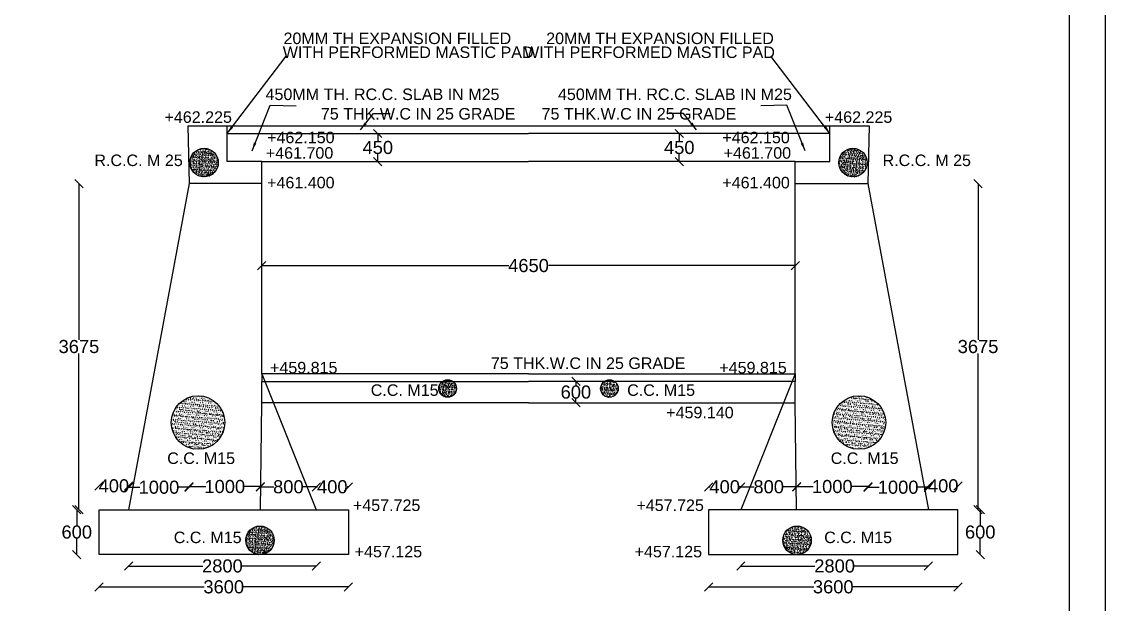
# Model space of a CAD drawing. Header units: millimetres. Extents: x 5124 to 6568637, y 2311 to 91879094.
# Drawn here: x 3612777 to 3625186, y 45940602 to 45947270 of the extents above; entities that cross this region are included whole.
import ezdxf

# ---------------------------------------------------------------- set-up
doc = ezdxf.new("R2010")
doc.units = ezdxf.units.MM
doc.header["$MEASUREMENT"] = 0
doc.layers.add('DRAWING', color=7, linetype='Continuous')
doc.layers.add('TEXT', color=7, linetype='Continuous')
doc.styles.get("Standard").update_dxf_attribs({"font": 'arial.ttf', "height": 150})
doc.dimstyles.get("Standard").update_dxf_attribs({"dimtxt": 200, "dimasz": 110, "dimexe": 0.18, "dimexo": 0.0625, "dimgap": 0.09, "dimtad": 0, "dimtih": 1, "dimtoh": 1, "dimdec": 0, "dimzin": 0, "dimdsep": 46, "dimtxsty": 'Standard', "dimblk": 'OBLIQUE', "dimcen": 0.09, "dimse1": 1, "dimse2": 1, "dimadec": 0, "dimazin": 0, "dimtfac": 1, "dimtdec": 0, "dimtofl": 0, "dimtmove": 0, "dimatfit": 3, "dimfxl": 1, "dimtolj": 1, "dimtzin": 0, "dimarcsym": 0})

# ---------------------------------------------------------------- blocks, each defined once
blk = doc.blocks.new('_Oblique')
at = {"color": 0, "linetype": 'ByBlock', "lineweight": -2}
blk.add_line((-0.5, -0.5), (0.5, 0.5), dxfattribs=at)
blk = doc.blocks.new('*D132')
at = {"layer": 'Defpoints', "color": 0, "transparency": 16777216}
for p in [(3616855, 45945990), (3616855, 45945668), (3616855, 45945668)]:
    blk.add_point(p, dxfattribs=at)
at = {"layer": 'TEXT', "color": 0, "lineweight": -2, "transparency": 16777216}
for p, q in [((3616855, 45945990), (3616855, 45945906)), ((3616855, 45945668), (3616855, 45945752))]:
    blk.add_line(p, q, dxfattribs=at)
at = {"layer": 'TEXT', "color": 0, "lineweight": -2, "transparency": 16777216, "xscale": 95, "yscale": 95, "zscale": 95}
for p, rotation in [((3616855, 45945990), 90), ((3616855, 45945668), 270)]:
    blk.add_blockref('_Oblique', p, dxfattribs=dict(at, rotation=rotation))
at = {"layer": 'TEXT', "color": 0, "transparency": 16777216, "insert": (3616855, 45945829), "char_height": 150, "attachment_point": 5}
blk.add_mtext('\\A1;450', dxfattribs=at)
blk = doc.blocks.new('*D133')
at = {"layer": 'Defpoints', "color": 0, "transparency": 16777216}
for p in [(3614695, 45945417), (3613433, 45941685), (3614695, 45941685)]:
    blk.add_point(p, dxfattribs=at)
at = {"layer": 'TEXT', "color": 0, "lineweight": -2, "transparency": 16777216}
for p, q in [((3613433, 45945417), (3613433, 45943628)), ((3613433, 45941685), (3613433, 45943474))]:
    blk.add_line(p, q, dxfattribs=at)
at = {"layer": 'TEXT', "color": 0, "lineweight": -2, "transparency": 16777216, "xscale": 95, "yscale": 95, "zscale": 95}
for p, rotation in [((3613433, 45945417), 90), ((3613433, 45941685), 270)]:
    blk.add_blockref('_Oblique', p, dxfattribs=dict(at, rotation=rotation))
at = {"layer": 'TEXT', "color": 0, "transparency": 16777216, "insert": (3613433, 45943551), "char_height": 150, "attachment_point": 5}
blk.add_mtext('\\A1;3675', dxfattribs=at)
blk = doc.blocks.new('*D134')
at = {"layer": 'Defpoints', "color": 0, "transparency": 16777216}
for p in [(3613664, 45941957), (3613664, 45941685), (3614002, 45941685)]:
    blk.add_point(p, dxfattribs=at)
at = {"layer": 'TEXT', "color": 0, "lineweight": -2, "transparency": 16777216}
for p, q in [((3613664, 45941957), (3613665, 45941957)), ((3614002, 45941957), (3614002, 45941957))]:
    blk.add_line(p, q, dxfattribs=at)
at = {"layer": 'TEXT', "color": 0, "lineweight": -2, "transparency": 16777216, "xscale": 95, "yscale": 95, "zscale": 95, "rotation": 180}
blk.add_blockref('_Oblique', (3613664, 45941957), dxfattribs=at)
at = {"layer": 'TEXT', "color": 0, "lineweight": -2, "transparency": 16777216, "xscale": 95, "yscale": 95, "zscale": 95}
blk.add_blockref('_Oblique', (3614002, 45941957), dxfattribs=at)
at = {"layer": 'TEXT', "color": 0, "transparency": 16777216, "insert": (3613833, 45941957), "char_height": 150, "attachment_point": 5}
blk.add_mtext('\\A1;400', dxfattribs=at)
blk = doc.blocks.new('*D135')
at = {"layer": 'Defpoints', "color": 0, "transparency": 16777216}
for p in [(3614002, 45941941), (3614002, 45941685), (3614695, 45941685)]:
    blk.add_point(p, dxfattribs=at)
at = {"layer": 'TEXT', "color": 0, "lineweight": -2, "transparency": 16777216}
for p, q in [((3614002, 45941941), (3614132, 45941941)), ((3614695, 45941941), (3614565, 45941941))]:
    blk.add_line(p, q, dxfattribs=at)
at = {"layer": 'TEXT', "color": 0, "lineweight": -2, "transparency": 16777216, "xscale": 95, "yscale": 95, "zscale": 95, "rotation": 180}
blk.add_blockref('_Oblique', (3614002, 45941941), dxfattribs=at)
at = {"layer": 'TEXT', "color": 0, "lineweight": -2, "transparency": 16777216, "xscale": 95, "yscale": 95, "zscale": 95}
blk.add_blockref('_Oblique', (3614695, 45941941), dxfattribs=at)
at = {"layer": 'TEXT', "color": 0, "transparency": 16777216, "insert": (3614349, 45941941), "char_height": 150, "attachment_point": 5}
blk.add_mtext('\\A1;1000', dxfattribs=at)
blk = doc.blocks.new('*D136')
at = {"layer": 'Defpoints', "color": 0, "transparency": 16777216}
for p in [(3615511, 45941949), (3614695, 45941685), (3615511, 45941685)]:
    blk.add_point(p, dxfattribs=at)
at = {"layer": 'TEXT', "color": 0, "lineweight": -2, "transparency": 16777216}
for p, q in [((3614695, 45941949), (3614886, 45941949)), ((3615511, 45941949), (3615320, 45941949))]:
    blk.add_line(p, q, dxfattribs=at)
at = {"layer": 'TEXT', "color": 0, "lineweight": -2, "transparency": 16777216, "xscale": 95, "yscale": 95, "zscale": 95, "rotation": 180}
blk.add_blockref('_Oblique', (3614695, 45941949), dxfattribs=at)
at = {"layer": 'TEXT', "color": 0, "lineweight": -2, "transparency": 16777216, "xscale": 95, "yscale": 95, "zscale": 95}
blk.add_blockref('_Oblique', (3615511, 45941949), dxfattribs=at)
at = {"layer": 'TEXT', "color": 0, "transparency": 16777216, "insert": (3615103, 45941949), "char_height": 150, "attachment_point": 5}
blk.add_mtext('\\A1;1000', dxfattribs=at)
blk = doc.blocks.new('*D137')
at = {"layer": 'Defpoints', "color": 0, "transparency": 16777216}
for p in [(3616150, 45941946), (3615511, 45941685), (3616150, 45941685)]:
    blk.add_point(p, dxfattribs=at)
at = {"layer": 'TEXT', "color": 0, "lineweight": -2, "transparency": 16777216}
for p, q in [((3615511, 45941946), (3615665, 45941946)), ((3616150, 45941946), (3615996, 45941946))]:
    blk.add_line(p, q, dxfattribs=at)
at = {"layer": 'TEXT', "color": 0, "lineweight": -2, "transparency": 16777216, "xscale": 95, "yscale": 95, "zscale": 95, "rotation": 180}
blk.add_blockref('_Oblique', (3615511, 45941946), dxfattribs=at)
at = {"layer": 'TEXT', "color": 0, "lineweight": -2, "transparency": 16777216, "xscale": 95, "yscale": 95, "zscale": 95}
blk.add_blockref('_Oblique', (3616150, 45941946), dxfattribs=at)
at = {"layer": 'TEXT', "color": 0, "transparency": 16777216, "insert": (3615831, 45941946), "char_height": 150, "attachment_point": 5}
blk.add_mtext('\\A1;800', dxfattribs=at)
blk = doc.blocks.new('*D138')
at = {"layer": 'Defpoints', "color": 0, "transparency": 16777216}
for p in [(3616519, 45941946), (3616150, 45941685), (3616519, 45941685)]:
    blk.add_point(p, dxfattribs=at)
at = {"layer": 'TEXT', "color": 0, "lineweight": -2, "transparency": 16777216}
for p, q in [((3616150, 45941946), (3616166, 45941946)), ((3616519, 45941946), (3616503, 45941946))]:
    blk.add_line(p, q, dxfattribs=at)
at = {"layer": 'TEXT', "color": 0, "lineweight": -2, "transparency": 16777216, "xscale": 95, "yscale": 95, "zscale": 95, "rotation": 180}
blk.add_blockref('_Oblique', (3616150, 45941946), dxfattribs=at)
at = {"layer": 'TEXT', "color": 0, "lineweight": -2, "transparency": 16777216, "xscale": 95, "yscale": 95, "zscale": 95}
blk.add_blockref('_Oblique', (3616519, 45941946), dxfattribs=at)
at = {"layer": 'TEXT', "color": 0, "transparency": 16777216, "insert": (3616334, 45941946), "char_height": 150, "attachment_point": 5}
blk.add_mtext('\\A1;400', dxfattribs=at)
blk = doc.blocks.new('*D139')
at = {"layer": 'Defpoints', "color": 0, "transparency": 16777216}
for p in [(3614002, 45941685), (3616150, 45941685), (3616150, 45941040)]:
    blk.add_point(p, dxfattribs=at)
at = {"layer": 'TEXT', "color": 0, "lineweight": -2, "transparency": 16777216}
for p, q in [((3614002, 45941040), (3614851, 45941040)), ((3616150, 45941040), (3615301, 45941040))]:
    blk.add_line(p, q, dxfattribs=at)
at = {"layer": 'TEXT', "color": 0, "lineweight": -2, "transparency": 16777216, "xscale": 95, "yscale": 95, "zscale": 95, "rotation": 180}
blk.add_blockref('_Oblique', (3614002, 45941040), dxfattribs=at)
at = {"layer": 'TEXT', "color": 0, "lineweight": -2, "transparency": 16777216, "xscale": 95, "yscale": 95, "zscale": 95}
blk.add_blockref('_Oblique', (3616150, 45941040), dxfattribs=at)
at = {"layer": 'TEXT', "color": 0, "transparency": 16777216, "insert": (3615076, 45941040), "char_height": 150, "attachment_point": 5}
blk.add_mtext('\\A1;2800', dxfattribs=at)
blk = doc.blocks.new('*D140')
at = {"layer": 'Defpoints', "color": 0, "transparency": 16777216}
for p in [(3613664, 45941171), (3616519, 45941171), (3616519, 45940801)]:
    blk.add_point(p, dxfattribs=at)
at = {"layer": 'TEXT', "color": 0, "lineweight": -2, "transparency": 16777216}
for p, q in [((3613664, 45940801), (3614868, 45940801)), ((3616519, 45940801), (3615315, 45940801))]:
    blk.add_line(p, q, dxfattribs=at)
at = {"layer": 'TEXT', "color": 0, "lineweight": -2, "transparency": 16777216, "xscale": 95, "yscale": 95, "zscale": 95, "rotation": 180}
blk.add_blockref('_Oblique', (3613664, 45940801), dxfattribs=at)
at = {"layer": 'TEXT', "color": 0, "lineweight": -2, "transparency": 16777216, "xscale": 95, "yscale": 95, "zscale": 95}
blk.add_blockref('_Oblique', (3616519, 45940801), dxfattribs=at)
at = {"layer": 'TEXT', "color": 0, "transparency": 16777216, "insert": (3615091, 45940801), "char_height": 150, "attachment_point": 5}
blk.add_mtext('\\A1;3600', dxfattribs=at)
blk = doc.blocks.new('*D141')
at = {"layer": 'Defpoints', "color": 0, "transparency": 16777216}
for p in [(3613664, 45941685), (3613408, 45941171), (3613664, 45941171)]:
    blk.add_point(p, dxfattribs=at)
at = {"layer": 'TEXT', "color": 0, "lineweight": -2, "transparency": 16777216}
for p, q in [((3613408, 45941685), (3613408, 45941505)), ((3613408, 45941171), (3613408, 45941351))]:
    blk.add_line(p, q, dxfattribs=at)
at = {"layer": 'TEXT', "color": 0, "lineweight": -2, "transparency": 16777216, "xscale": 95, "yscale": 95, "zscale": 95}
for p, rotation in [((3613408, 45941685), 90), ((3613408, 45941171), 270)]:
    blk.add_blockref('_Oblique', p, dxfattribs=dict(at, rotation=rotation))
at = {"layer": 'TEXT', "color": 0, "transparency": 16777216, "insert": (3613408, 45941428), "char_height": 150, "attachment_point": 5}
blk.add_mtext('\\A1;600', dxfattribs=at)
blk = doc.blocks.new('*D145')
at = {"layer": 'Defpoints', "color": 0, "transparency": 16777216}
for p in [(3620307, 45945990), (3620307, 45945668), (3620307, 45945668)]:
    blk.add_point(p, dxfattribs=at)
at = {"layer": 'TEXT', "color": 0, "lineweight": -2, "transparency": 16777216}
for p, q in [((3620307, 45945990), (3620307, 45945906)), ((3620307, 45945668), (3620307, 45945752))]:
    blk.add_line(p, q, dxfattribs=at)
at = {"layer": 'TEXT', "color": 0, "lineweight": -2, "transparency": 16777216, "xscale": 95, "yscale": 95, "zscale": 95}
for p, rotation in [((3620307, 45945990), 90), ((3620307, 45945668), 270)]:
    blk.add_blockref('_Oblique', p, dxfattribs=dict(at, rotation=rotation))
at = {"layer": 'TEXT', "color": 0, "transparency": 16777216, "insert": (3620307, 45945829), "char_height": 150, "attachment_point": 5}
blk.add_mtext('\\A1;450', dxfattribs=at)
blk = doc.blocks.new('*D146')
at = {"layer": 'Defpoints', "color": 0, "transparency": 16777216}
for p in [(3622467, 45945417), (3622467, 45941685), (3623728, 45941685)]:
    blk.add_point(p, dxfattribs=at)
at = {"layer": 'TEXT', "color": 0, "lineweight": -2, "transparency": 16777216}
for p, q in [((3623728, 45945417), (3623728, 45943628)), ((3623728, 45941685), (3623728, 45943474))]:
    blk.add_line(p, q, dxfattribs=at)
at = {"layer": 'TEXT', "color": 0, "lineweight": -2, "transparency": 16777216, "xscale": 95, "yscale": 95, "zscale": 95}
for p, rotation in [((3623728, 45945417), 90), ((3623728, 45941685), 270)]:
    blk.add_blockref('_Oblique', p, dxfattribs=dict(at, rotation=rotation))
at = {"layer": 'TEXT', "color": 0, "transparency": 16777216, "insert": (3623728, 45943551), "char_height": 150, "attachment_point": 5}
blk.add_mtext('\\A1;3675', dxfattribs=at)
blk = doc.blocks.new('*D147')
at = {"layer": 'Defpoints', "color": 0, "transparency": 16777216}
for p in [(3623498, 45941957), (3623160, 45941685), (3623498, 45941685)]:
    blk.add_point(p, dxfattribs=at)
at = {"layer": 'TEXT', "color": 0, "lineweight": -2, "transparency": 16777216}
for p, q in [((3623160, 45941957), (3623160, 45941957)), ((3623498, 45941957), (3623497, 45941957))]:
    blk.add_line(p, q, dxfattribs=at)
at = {"layer": 'TEXT', "color": 0, "lineweight": -2, "transparency": 16777216, "xscale": 95, "yscale": 95, "zscale": 95, "rotation": 180}
blk.add_blockref('_Oblique', (3623160, 45941957), dxfattribs=at)
at = {"layer": 'TEXT', "color": 0, "lineweight": -2, "transparency": 16777216, "xscale": 95, "yscale": 95, "zscale": 95}
blk.add_blockref('_Oblique', (3623498, 45941957), dxfattribs=at)
at = {"layer": 'TEXT', "color": 0, "transparency": 16777216, "insert": (3623329, 45941957), "char_height": 150, "attachment_point": 5}
blk.add_mtext('\\A1;400', dxfattribs=at)
blk = doc.blocks.new('*D142')
at = {"layer": 'Defpoints', "color": 0, "transparency": 16777216}
for p in [(3623160, 45941941), (3622467, 45941685), (3623160, 45941685)]:
    blk.add_point(p, dxfattribs=at)
at = {"layer": 'TEXT', "color": 0, "lineweight": -2, "transparency": 16777216}
for p, q in [((3622467, 45941941), (3622596, 45941941)), ((3623160, 45941941), (3623030, 45941941))]:
    blk.add_line(p, q, dxfattribs=at)
at = {"layer": 'TEXT', "color": 0, "lineweight": -2, "transparency": 16777216, "xscale": 95, "yscale": 95, "zscale": 95, "rotation": 180}
blk.add_blockref('_Oblique', (3622467, 45941941), dxfattribs=at)
at = {"layer": 'TEXT', "color": 0, "lineweight": -2, "transparency": 16777216, "xscale": 95, "yscale": 95, "zscale": 95}
blk.add_blockref('_Oblique', (3623160, 45941941), dxfattribs=at)
at = {"layer": 'TEXT', "color": 0, "transparency": 16777216, "insert": (3622813, 45941941), "char_height": 150, "attachment_point": 5}
blk.add_mtext('\\A1;1000', dxfattribs=at)
blk = doc.blocks.new('*D148')
at = {"layer": 'Defpoints', "color": 0, "transparency": 16777216}
for p in [(3621651, 45941949), (3621651, 45941685), (3622467, 45941685)]:
    blk.add_point(p, dxfattribs=at)
at = {"layer": 'TEXT', "color": 0, "lineweight": -2, "transparency": 16777216}
for p, q in [((3621651, 45941949), (3621842, 45941949)), ((3622467, 45941949), (3622275, 45941949))]:
    blk.add_line(p, q, dxfattribs=at)
at = {"layer": 'TEXT', "color": 0, "lineweight": -2, "transparency": 16777216, "xscale": 95, "yscale": 95, "zscale": 95, "rotation": 180}
blk.add_blockref('_Oblique', (3621651, 45941949), dxfattribs=at)
at = {"layer": 'TEXT', "color": 0, "lineweight": -2, "transparency": 16777216, "xscale": 95, "yscale": 95, "zscale": 95}
blk.add_blockref('_Oblique', (3622467, 45941949), dxfattribs=at)
at = {"layer": 'TEXT', "color": 0, "transparency": 16777216, "insert": (3622059, 45941949), "char_height": 150, "attachment_point": 5}
blk.add_mtext('\\A1;1000', dxfattribs=at)
blk = doc.blocks.new('*D149')
at = {"layer": 'Defpoints', "color": 0, "transparency": 16777216}
for p in [(3621012, 45941946), (3621012, 45941685), (3621651, 45941685)]:
    blk.add_point(p, dxfattribs=at)
at = {"layer": 'TEXT', "color": 0, "lineweight": -2, "transparency": 16777216}
for p, q in [((3621012, 45941946), (3621165, 45941946)), ((3621651, 45941946), (3621497, 45941946))]:
    blk.add_line(p, q, dxfattribs=at)
at = {"layer": 'TEXT', "color": 0, "lineweight": -2, "transparency": 16777216, "xscale": 95, "yscale": 95, "zscale": 95, "rotation": 180}
blk.add_blockref('_Oblique', (3621012, 45941946), dxfattribs=at)
at = {"layer": 'TEXT', "color": 0, "lineweight": -2, "transparency": 16777216, "xscale": 95, "yscale": 95, "zscale": 95}
blk.add_blockref('_Oblique', (3621651, 45941946), dxfattribs=at)
at = {"layer": 'TEXT', "color": 0, "transparency": 16777216, "insert": (3621331, 45941946), "char_height": 150, "attachment_point": 5}
blk.add_mtext('\\A1;800', dxfattribs=at)
blk = doc.blocks.new('*D150')
at = {"layer": 'Defpoints', "color": 0, "transparency": 16777216}
for p in [(3620643, 45941946), (3620643, 45941685), (3621012, 45941685)]:
    blk.add_point(p, dxfattribs=at)
at = {"layer": 'TEXT', "color": 0, "lineweight": -2, "transparency": 16777216}
for p, q in [((3620643, 45941946), (3620659, 45941946)), ((3621012, 45941946), (3620996, 45941946))]:
    blk.add_line(p, q, dxfattribs=at)
at = {"layer": 'TEXT', "color": 0, "lineweight": -2, "transparency": 16777216, "xscale": 95, "yscale": 95, "zscale": 95, "rotation": 180}
blk.add_blockref('_Oblique', (3620643, 45941946), dxfattribs=at)
at = {"layer": 'TEXT', "color": 0, "lineweight": -2, "transparency": 16777216, "xscale": 95, "yscale": 95, "zscale": 95}
blk.add_blockref('_Oblique', (3621012, 45941946), dxfattribs=at)
at = {"layer": 'TEXT', "color": 0, "transparency": 16777216, "insert": (3620827, 45941946), "char_height": 150, "attachment_point": 5}
blk.add_mtext('\\A1;400', dxfattribs=at)
blk = doc.blocks.new('*D143')
at = {"layer": 'Defpoints', "color": 0, "transparency": 16777216}
for p in [(3621012, 45941685), (3623160, 45941685), (3621012, 45941040)]:
    blk.add_point(p, dxfattribs=at)
at = {"layer": 'TEXT', "color": 0, "lineweight": -2, "transparency": 16777216}
for p, q in [((3621012, 45941040), (3621861, 45941040)), ((3623160, 45941040), (3622311, 45941040))]:
    blk.add_line(p, q, dxfattribs=at)
at = {"layer": 'TEXT', "color": 0, "lineweight": -2, "transparency": 16777216, "xscale": 95, "yscale": 95, "zscale": 95, "rotation": 180}
blk.add_blockref('_Oblique', (3621012, 45941040), dxfattribs=at)
at = {"layer": 'TEXT', "color": 0, "lineweight": -2, "transparency": 16777216, "xscale": 95, "yscale": 95, "zscale": 95}
blk.add_blockref('_Oblique', (3623160, 45941040), dxfattribs=at)
at = {"layer": 'TEXT', "color": 0, "transparency": 16777216, "insert": (3622086, 45941040), "char_height": 150, "attachment_point": 5}
blk.add_mtext('\\A1;2800', dxfattribs=at)
blk = doc.blocks.new('*D151')
at = {"layer": 'Defpoints', "color": 0, "transparency": 16777216}
for p in [(3620643, 45941171), (3623498, 45941171), (3620643, 45940801)]:
    blk.add_point(p, dxfattribs=at)
at = {"layer": 'TEXT', "color": 0, "lineweight": -2, "transparency": 16777216}
for p, q in [((3620643, 45940801), (3621847, 45940801)), ((3623498, 45940801), (3622294, 45940801))]:
    blk.add_line(p, q, dxfattribs=at)
at = {"layer": 'TEXT', "color": 0, "lineweight": -2, "transparency": 16777216, "xscale": 95, "yscale": 95, "zscale": 95, "rotation": 180}
blk.add_blockref('_Oblique', (3620643, 45940801), dxfattribs=at)
at = {"layer": 'TEXT', "color": 0, "lineweight": -2, "transparency": 16777216, "xscale": 95, "yscale": 95, "zscale": 95}
blk.add_blockref('_Oblique', (3623498, 45940801), dxfattribs=at)
at = {"layer": 'TEXT', "color": 0, "transparency": 16777216, "insert": (3622070, 45940801), "char_height": 150, "attachment_point": 5}
blk.add_mtext('\\A1;3600', dxfattribs=at)
blk = doc.blocks.new('*D144')
at = {"layer": 'Defpoints', "color": 0, "transparency": 16777216}
for p in [(3623498, 45941685), (3623498, 45941171), (3623753, 45941171)]:
    blk.add_point(p, dxfattribs=at)
at = {"layer": 'TEXT', "color": 0, "lineweight": -2, "transparency": 16777216}
for p, q in [((3623753, 45941685), (3623753, 45941505)), ((3623753, 45941171), (3623753, 45941351))]:
    blk.add_line(p, q, dxfattribs=at)
at = {"layer": 'TEXT', "color": 0, "lineweight": -2, "transparency": 16777216, "xscale": 95, "yscale": 95, "zscale": 95}
for p, rotation in [((3623753, 45941685), 90), ((3623753, 45941171), 270)]:
    blk.add_blockref('_Oblique', p, dxfattribs=dict(at, rotation=rotation))
at = {"layer": 'TEXT', "color": 0, "transparency": 16777216, "insert": (3623753, 45941428), "char_height": 150, "attachment_point": 5}
blk.add_mtext('\\A1;600', dxfattribs=at)
blk = doc.blocks.new('*D152')
at = {"layer": 'Defpoints', "color": 0, "transparency": 16777216}
for p in [(3619123, 45943153), (3619123, 45943153), (3619123, 45942908)]:
    blk.add_point(p, dxfattribs=at)
at = {"layer": 'TEXT', "color": 0, "lineweight": -2, "transparency": 16777216}
for p, q in [((3619123, 45943153), (3619123, 45943107)), ((3619123, 45942908), (3619123, 45942954))]:
    blk.add_line(p, q, dxfattribs=at)
at = {"layer": 'TEXT', "color": 0, "lineweight": -2, "transparency": 16777216, "xscale": 95, "yscale": 95, "zscale": 95}
for p, rotation in [((3619123, 45943153), 90), ((3619123, 45942908), 270)]:
    blk.add_blockref('_Oblique', p, dxfattribs=dict(at, rotation=rotation))
at = {"layer": 'TEXT', "color": 0, "transparency": 16777216, "insert": (3619123, 45943030), "char_height": 150, "attachment_point": 5}
blk.add_mtext('\\A1;600', dxfattribs=at)
blk = doc.blocks.new('*D153')
at = {"layer": 'Defpoints', "color": 0, "transparency": 16777216}
for p in [(3621635, 45944478), (3615527, 45944327), (3621635, 45944327)]:
    blk.add_point(p, dxfattribs=at)
at = {"layer": 'TEXT', "color": 0, "lineweight": -2, "transparency": 16777216}
for p, q in [((3615527, 45944478), (3618354, 45944478)), ((3621635, 45944478), (3618808, 45944478))]:
    blk.add_line(p, q, dxfattribs=at)
at = {"layer": 'TEXT', "color": 0, "lineweight": -2, "transparency": 16777216, "xscale": 95, "yscale": 95, "zscale": 95, "rotation": 180}
blk.add_blockref('_Oblique', (3615527, 45944478), dxfattribs=at)
at = {"layer": 'TEXT', "color": 0, "lineweight": -2, "transparency": 16777216, "xscale": 95, "yscale": 95, "zscale": 95}
blk.add_blockref('_Oblique', (3621635, 45944478), dxfattribs=at)
at = {"layer": 'TEXT', "color": 0, "transparency": 16777216, "insert": (3618581, 45944478), "char_height": 150, "attachment_point": 5}
blk.add_mtext('\\A1;4650', dxfattribs=at)

msp = doc.modelspace()

# ---------------------------------------------------------------- hatches: boundary and pattern name
at = {"layer": 'DRAWING'}
h = msp.add_hatch(dxfattribs=at)
h.set_pattern_fill('AR-CONC,_O', color=256, scale=6.585767)
h.set_pattern_definition([(50, (1352809.684, 15677003.455), (47.23708328, -4.1327093), [4.93932513, -54.33257645]), (355, (1352809.684, 15677003.455), (-9.13783932, 49.53762013), [3.951460105, -43.46606116]), (100.4514, (1352813.62, 15677003.11), (38.09927904, 45.40488076), [4.1977803, -46.17558473]), (46.1842, (1352809.684, 15677016.627), (70.28600711, -10.90069636), [7.4089877, -81.49886467]), (96.6356, (1352815.54, 15677015.72), (61.55470655, 64.15313175), [6.29667064, -69.26336603]), (351.1842, (1352809.684, 15677016.63), (61.55465647, 64.15317982), [5.92719016, -65.19909174]), (21, (1352816.27, 15677013.334), (39.310906717, -26.5155414), [4.93932513, -54.33257645]), (326, (1352816.27, 15677013.334), (16.02418045, 47.75669122), [3.951460105, -43.46606116]), (71.4514, (1352819.546, 15677011.124), (55.335103274, 21.24110651), [4.1977803, -46.17558473]), (37.5, (1352809.684, 15677003.455), (0.80081972, 21.9236130455), [0, -42.939199811, 0, -44.124637843, 0, -43.63070533]), (7.5, (1352809.684, 15677003.455), (17.325146369, 25.975035743), [0, -25.157629337, 0, -41.951334785, 0, -16.629061277]), (327.5, (1352794.998, 15677003.455), (35.156300998, -1.485411264), [0, -16.464417106, 0, -51.36898137, 0, -68.162686817]), (317.5, (1352788.412, 15677003.455), (38.40728137, 6.592680734), [0, -21.403742237, 0, -34.114272243, 0, -48.40538629])])
h.paths.add_polyline_path([(3614702.2, 45945657.2, 1), (3615028.9, 45945657.2, 1)])
h = msp.add_hatch(dxfattribs=at)
h.set_pattern_fill('AR-CONC,_O', color=256, scale=6.585767)
h.set_pattern_definition([(50, (1352809.684, 15677003.455), (47.23708328, -4.1327093), [4.93932513, -54.33257645]), (355, (1352809.684, 15677003.455), (-9.13783932, 49.53762013), [3.951460105, -43.46606116]), (100.4514, (1352813.62, 15677003.11), (38.09927904, 45.40488076), [4.1977803, -46.17558473]), (46.1842, (1352809.684, 15677016.627), (70.28600711, -10.90069636), [7.4089877, -81.49886467]), (96.6356, (1352815.54, 15677015.72), (61.55470655, 64.15313175), [6.29667064, -69.26336603]), (351.1842, (1352809.684, 15677016.63), (61.55465647, 64.15317982), [5.92719016, -65.19909174]), (21, (1352816.27, 15677013.334), (39.310906717, -26.5155414), [4.93932513, -54.33257645]), (326, (1352816.27, 15677013.334), (16.02418045, 47.75669122), [3.951460105, -43.46606116]), (71.4514, (1352819.546, 15677011.124), (55.335103274, 21.24110651), [4.1977803, -46.17558473]), (37.5, (1352809.684, 15677003.455), (0.80081972, 21.9236130455), [0, -42.939199811, 0, -44.124637843, 0, -43.63070533]), (7.5, (1352809.684, 15677003.455), (17.325146369, 25.975035743), [0, -25.157629337, 0, -41.951334785, 0, -16.629061277]), (327.5, (1352794.998, 15677003.455), (35.156300998, -1.485411264), [0, -16.464417106, 0, -51.36898137, 0, -68.162686817]), (317.5, (1352788.412, 15677003.455), (38.40728137, 6.592680734), [0, -21.403742237, 0, -34.114272243, 0, -48.40538629])])
h.paths.add_polyline_path([(3622132.9, 45945657.2, 1), (3622459.6, 45945657.2, 1)])
h = msp.add_hatch(dxfattribs=at)
h.set_pattern_fill('AR-CONC,_O', color=256, scale=6.585767)
h.set_pattern_definition([(50, (1355598.462, 15674417.64), (47.23708328, -4.1327093), [4.93932513, -54.33257645]), (355, (1355598.46, 15674417.64), (-9.13783932, 49.53762013), [3.951460105, -43.46606116]), (100.4514, (1355602.4, 15674417.294), (38.09927904, 45.40488076), [4.1977803, -46.17558473]), (46.1842, (1355598.46, 15674430.81), (70.28600711, -10.90069636), [7.4089877, -81.49886467]), (96.6356, (1355604.32, 15674429.9), (61.55470655, 64.15313175), [6.29667064, -69.26336603]), (351.1842, (1355598.46, 15674430.81), (61.55465647, 64.15317982), [5.92719016, -65.19909174]), (21, (1355605.048, 15674427.517), (39.310906717, -26.5155414), [4.93932513, -54.33257645]), (326, (1355605.05, 15674427.517), (16.02418045, 47.75669122), [3.951460105, -43.46606116]), (71.4514, (1355608.324, 15674425.31), (55.335103274, 21.24110651), [4.1977803, -46.17558473]), (37.5, (1355598.462, 15674417.639), (0.80081972, 21.9236130455), [0, -42.939199811, 0, -44.124637843, 0, -43.63070533]), (7.5, (1355598.462, 15674417.639), (17.325146369, 25.975035743), [0, -25.157629337, 0, -41.951334785, 0, -16.629061277]), (327.5, (1355583.776, 15674417.639), (35.156300998, -1.485411264), [0, -16.464417106, 0, -51.36898137, 0, -68.162686817]), (317.5, (1355577.19, 15674417.64), (38.40728137, 6.592680734), [0, -21.403742237, 0, -34.114272243, 0, -48.40538629])])
h.paths.add_polyline_path([(3617553.9, 45943071.4, 1), (3617754.8, 45943071.4, 1)])
h = msp.add_hatch(dxfattribs=at)
h.set_pattern_fill('AR-CONC,_O', color=256, scale=6.585767)
h.set_pattern_definition([(50, (1355598.462, 15674417.64), (47.23708328, -4.1327093), [4.93932513, -54.33257645]), (355, (1355598.46, 15674417.64), (-9.13783932, 49.53762013), [3.951460105, -43.46606116]), (100.4514, (1355602.4, 15674417.294), (38.09927904, 45.40488076), [4.1977803, -46.17558473]), (46.1842, (1355598.46, 15674430.81), (70.28600711, -10.90069636), [7.4089877, -81.49886467]), (96.6356, (1355604.32, 15674429.9), (61.55470655, 64.15313175), [6.29667064, -69.26336603]), (351.1842, (1355598.46, 15674430.81), (61.55465647, 64.15317982), [5.92719016, -65.19909174]), (21, (1355605.048, 15674427.517), (39.310906717, -26.5155414), [4.93932513, -54.33257645]), (326, (1355605.05, 15674427.517), (16.02418045, 47.75669122), [3.951460105, -43.46606116]), (71.4514, (1355608.324, 15674425.31), (55.335103274, 21.24110651), [4.1977803, -46.17558473]), (37.5, (1355598.462, 15674417.639), (0.80081972, 21.9236130455), [0, -42.939199811, 0, -44.124637843, 0, -43.63070533]), (7.5, (1355598.462, 15674417.639), (17.325146369, 25.975035743), [0, -25.157629337, 0, -41.951334785, 0, -16.629061277]), (327.5, (1355583.776, 15674417.639), (35.156300998, -1.485411264), [0, -16.464417106, 0, -51.36898137, 0, -68.162686817]), (317.5, (1355577.19, 15674417.64), (38.40728137, 6.592680734), [0, -21.403742237, 0, -34.114272243, 0, -48.40538629])])
h.paths.add_polyline_path([(3619407, 45943071.4, 1), (3619607.9, 45943071.4, 1)])
h = msp.add_hatch(dxfattribs=at)
h.set_pattern_fill('AR-CONC,_O', color=256, scale=6.585767)
h.set_pattern_definition([(50, (1352741.16, 15674028.242), (47.23708328, -4.1327093), [4.93932513, -54.33257645]), (355, (1352741.16, 15674028.242), (-9.13783932, 49.53762013), [3.951460105, -43.46606116]), (100.4514, (1352745.095, 15674027.9), (38.09927904, 45.40488076), [4.1977803, -46.17558473]), (46.1842, (1352741.16, 15674041.414), (70.28600711, -10.90069636), [7.4089877, -81.49886467]), (96.6356, (1352747.015, 15674040.506), (61.55470655, 64.15313175), [6.29667064, -69.26336603]), (351.1842, (1352741.16, 15674041.414), (61.55465647, 64.15317982), [5.92719016, -65.19909174]), (21, (1352747.744, 15674038.12), (39.310906717, -26.5155414), [4.93932513, -54.33257645]), (326, (1352747.744, 15674038.12), (16.02418045, 47.75669122), [3.951460105, -43.46606116]), (71.4514, (1352751.02, 15674035.91), (55.335103274, 21.24110651), [4.1977803, -46.17558473]), (37.5, (1352741.158, 15674028.242), (0.80081972, 21.9236130455), [0, -42.939199811, 0, -44.124637843, 0, -43.63070533]), (7.5, (1352741.158, 15674028.242), (17.325146369, 25.975035743), [0, -25.157629337, 0, -41.951334785, 0, -16.629061277]), (327.5, (1352726.472, 15674028.242), (35.156300998, -1.485411264), [0, -16.464417106, 0, -51.36898137, 0, -68.162686817]), (317.5, (1352719.886, 15674028.242), (38.40728137, 6.592680734), [0, -21.403742237, 0, -34.114272243, 0, -48.40538629])])
h.paths.add_polyline_path([(3614490.5, 45942682, 1), (3615103.5, 45942682, 1)])
h = msp.add_hatch(dxfattribs=at)
h.set_pattern_fill('AR-CONC,_O', color=256, scale=6.585767)
h.set_pattern_definition([(50, (1352741.16, 15674028.242), (47.23708328, -4.1327093), [4.93932513, -54.33257645]), (355, (1352741.16, 15674028.242), (-9.13783932, 49.53762013), [3.951460105, -43.46606116]), (100.4514, (1352745.095, 15674027.9), (38.09927904, 45.40488076), [4.1977803, -46.17558473]), (46.1842, (1352741.16, 15674041.414), (70.28600711, -10.90069636), [7.4089877, -81.49886467]), (96.6356, (1352747.015, 15674040.506), (61.55470655, 64.15313175), [6.29667064, -69.26336603]), (351.1842, (1352741.16, 15674041.414), (61.55465647, 64.15317982), [5.92719016, -65.19909174]), (21, (1352747.744, 15674038.12), (39.310906717, -26.5155414), [4.93932513, -54.33257645]), (326, (1352747.744, 15674038.12), (16.02418045, 47.75669122), [3.951460105, -43.46606116]), (71.4514, (1352751.02, 15674035.91), (55.335103274, 21.24110651), [4.1977803, -46.17558473]), (37.5, (1352741.158, 15674028.242), (0.80081972, 21.9236130455), [0, -42.939199811, 0, -44.124637843, 0, -43.63070533]), (7.5, (1352741.158, 15674028.242), (17.325146369, 25.975035743), [0, -25.157629337, 0, -41.951334785, 0, -16.629061277]), (327.5, (1352726.472, 15674028.242), (35.156300998, -1.485411264), [0, -16.464417106, 0, -51.36898137, 0, -68.162686817]), (317.5, (1352719.886, 15674028.242), (38.40728137, 6.592680734), [0, -21.403742237, 0, -34.114272243, 0, -48.40538629])])
h.paths.add_polyline_path([(3622058.3, 45942682, 1), (3622671.3, 45942682, 1)])
h = msp.add_hatch(dxfattribs=at)
h.set_pattern_fill('AR-CONC,_O', color=256, scale=6.585767)
h.set_pattern_definition([(50, (1353450.334, 15672680.79), (47.23708328, -4.1327093), [4.93932513, -54.33257645]), (355, (1353450.334, 15672680.79), (-9.13783932, 49.53762013), [3.951460105, -43.46606116]), (100.4514, (1353454.27, 15672680.447), (38.09927904, 45.40488076), [4.1977803, -46.17558473]), (46.1842, (1353450.334, 15672693.96), (70.28600711, -10.90069636), [7.4089877, -81.49886467]), (96.6356, (1353456.19, 15672693.054), (61.55470655, 64.15313175), [6.29667064, -69.26336603]), (351.1842, (1353450.334, 15672693.96), (61.55465647, 64.15317982), [5.92719016, -65.19909174]), (21, (1353456.92, 15672690.67), (39.310906717, -26.5155414), [4.93932513, -54.33257645]), (326, (1353456.92, 15672690.67), (16.02418045, 47.75669122), [3.951460105, -43.46606116]), (71.4514, (1353460.195, 15672688.46), (55.335103274, 21.24110651), [4.1977803, -46.17558473]), (37.5, (1353450.334, 15672680.791), (0.80081972, 21.9236130455), [0, -42.939199811, 0, -44.124637843, 0, -43.63070533]), (7.5, (1353450.334, 15672680.791), (17.325146369, 25.975035743), [0, -25.157629337, 0, -41.951334785, 0, -16.629061277]), (327.5, (1353435.647, 15672680.791), (35.156300998, -1.485411264), [0, -16.464417106, 0, -51.36898137, 0, -68.162686817]), (317.5, (1353429.062, 15672680.79), (38.40728137, 6.592680734), [0, -21.403742237, 0, -34.114272243, 0, -48.40538629])])
h.paths.add_polyline_path([(3615342.9, 45941334.6, 1), (3615669.6, 45941334.6, 1)])
h = msp.add_hatch(dxfattribs=at)
h.set_pattern_fill('AR-CONC,_O', color=256, scale=6.585767)
h.set_pattern_definition([(50, (1353450.334, 15672680.79), (47.23708328, -4.1327093), [4.93932513, -54.33257645]), (355, (1353450.334, 15672680.79), (-9.13783932, 49.53762013), [3.951460105, -43.46606116]), (100.4514, (1353454.27, 15672680.447), (38.09927904, 45.40488076), [4.1977803, -46.17558473]), (46.1842, (1353450.334, 15672693.96), (70.28600711, -10.90069636), [7.4089877, -81.49886467]), (96.6356, (1353456.19, 15672693.054), (61.55470655, 64.15313175), [6.29667064, -69.26336603]), (351.1842, (1353450.334, 15672693.96), (61.55465647, 64.15317982), [5.92719016, -65.19909174]), (21, (1353456.92, 15672690.67), (39.310906717, -26.5155414), [4.93932513, -54.33257645]), (326, (1353456.92, 15672690.67), (16.02418045, 47.75669122), [3.951460105, -43.46606116]), (71.4514, (1353460.195, 15672688.46), (55.335103274, 21.24110651), [4.1977803, -46.17558473]), (37.5, (1353450.334, 15672680.791), (0.80081972, 21.9236130455), [0, -42.939199811, 0, -44.124637843, 0, -43.63070533]), (7.5, (1353450.334, 15672680.791), (17.325146369, 25.975035743), [0, -25.157629337, 0, -41.951334785, 0, -16.629061277]), (327.5, (1353435.647, 15672680.791), (35.156300998, -1.485411264), [0, -16.464417106, 0, -51.36898137, 0, -68.162686817]), (317.5, (1353429.062, 15672680.79), (38.40728137, 6.592680734), [0, -21.403742237, 0, -34.114272243, 0, -48.40538629])])
h.paths.add_polyline_path([(3621492.2, 45941334.6, 1), (3621818.9, 45941334.6, 1)])

# ---------------------------------------------------------------- linework, layer by layer
for points in [[(3590748.5, 45958480.8), (3625185.6, 45958480.8), (3625185.6, 45933675), (3590748.5, 45933675)], [(3591163.5, 45958065.7), (3624770.6, 45958065.7), (3624770.6, 45934090.1), (3591163.5, 45934090.1)]]:
    msp.add_lwpolyline(points, close=True, dxfattribs=at)
for centre, radius in [((3614865.6, 45945657.2), 163.3), ((3622296.2, 45945657.2), 163.3), ((3617654.3, 45943071.4), 100.5), ((3619507.5, 45943071.4), 100.5), ((3614797, 45942682), 306.5), ((3622364.8, 45942682), 306.5), ((3615506.2, 45941334.6), 163.3), ((3621655.6, 45941334.6), 163.3)]:
    msp.add_circle(centre, radius, dxfattribs=at)
at = {"layer": 'TEXT'}
for points in [[(3614679.2, 45946075.9), (3622482.6, 45946075.9)], [(3614679.2, 45946075.9), (3614694.9, 45945417.1)], [(3615527.2, 45945417.1), (3615527.2, 45945667.7), (3615129, 45945667.7), (3615129, 45946075.9)], [(3621634.6, 45945417.1), (3621634.6, 45945667.7), (3622032.8, 45945667.7), (3622032.8, 45946075.9)], [(3622482.6, 45946075.9), (3622466.9, 45945417.1)], [(3615129, 45945990.3), (3618580.9, 45945990.3)], [(3622032.8, 45945990.3), (3618580.9, 45945990.3)], [(3615527.2, 45945667.7), (3618580.9, 45945667.7)], [(3621634.6, 45945667.7), (3618580.9, 45945667.7)], [(3615527.2, 45943237.9), (3615527.2, 45945417.1), (3614694.9, 45945417.1), (3614002.2, 45941684.8), (3615511.3, 45941684.8), (3615527.2, 45942908.1)], [(3621634.6, 45943237.9), (3621634.6, 45945417.1), (3622466.9, 45945417.1), (3623159.6, 45941684.8), (3621650.5, 45941684.8), (3621634.6, 45942908.1)], [(3618580.9, 45943237.9), (3615527.2, 45943237.9), (3615527.2, 45943152.7)], [(3615527.2, 45943237.9), (3616150.2, 45941684.8)], [(3618580.9, 45943237.9), (3621634.6, 45943237.9), (3621634.6, 45943152.7)], [(3621634.6, 45943237.9), (3621011.6, 45941684.8)], [(3618580.9, 45942908.1), (3615527.2, 45942908.1), (3615527.2, 45943152.7), (3618580.9, 45943152.7)], [(3618580.9, 45942908.1), (3621634.6, 45942908.1), (3621634.6, 45943152.7), (3618580.9, 45943152.7)]]:
    msp.add_lwpolyline(points, dxfattribs=at)
for points in [[(3613664.1, 45941684.8), (3616518.7, 45941684.8), (3616518.7, 45941171.2), (3613664.1, 45941171.2)], [(3623497.7, 45941684.8), (3620643.1, 45941684.8), (3620643.1, 45941171.2), (3623497.7, 45941171.2)]]:
    msp.add_lwpolyline(points, close=True, dxfattribs=at)

# ---------------------------------------------------------------- texts
for s, height, p in [('20MM TH EXPANSION FILLED ', 131.715, (3615775.7, 45947013.2)), ('20MM TH EXPANSION FILLED ', 131.715, (3618783.2, 45947013.2)), ('WITH PERFORMED MASTIC PAD', 131.715, (3615766.8, 45946854)), ('WITH PERFORMED MASTIC PAD', 131.715, (3618530, 45946854)), ('450MM TH. RC.C. SLAB IN M25', 131.715, (3615570, 45946372.7)), ('450MM TH. RC.C. SLAB IN M25', 131.715, (3618917.9, 45946372.7)), ('+462.225', 131.72, (3614412.4, 45946112)), ('75 THK.W.C IN 25 GRADE', 131.715, (3616203.2, 45946149.8)), ('75 THK.W.C IN 25 GRADE', 131.715, (3618730.7, 45946149.8)), ('+462.225', 131.72, (3621974, 45946112)), ('+462.150', 131.72, (3615587.6, 45945878.7)), ('+462.150', 131.72, (3620800.2, 45945878.7)), ('+461.700', 131.72, (3615572.8, 45945701.6)), ('+461.700', 131.72, (3620815, 45945701.6)), (' R.C.C. M 25', 131.715, (3613558.7, 45945617.2)), (' R.C.C. M 25', 131.715, (3622583.8, 45945617.2)), ('+461.400', 131.72, (3615587.6, 45945362.1)), ('+461.400', 131.72, (3620800.2, 45945362.1)), ('+459.815', 131.72, (3615620.9, 45943244.4)), ('75 THK.W.C IN 25 GRADE', 131.715, (3618149.5, 45943295)), ('+459.815', 131.72, (3620765.4, 45943244.4)), (' C.C. M15  ', 131.715, (3616723.4, 45942987.1)), (' C.C. M15  ', 131.715, (3619659.5, 45942987.1)), ('+459.140', 131.72, (3620157.5, 45942730.9)), (' C.C. M15  ', 131.715, (3614392.7, 45942207.9)), (' C.C. M15  ', 131.715, (3621990.2, 45942207.9)), ('+457.725', 131.72, (3616570.1, 45941669.6)), ('+457.725', 131.72, (3619816.2, 45941669.6)), (' C.C. M15  ', 131.715, (3614467.6, 45941301.8)), (' C.C. M15  ', 131.715, (3621915.3, 45941301.8)), ('+457.125', 131.72, (3616590.5, 45941139.2)), ('+457.125', 131.72, (3619795.8, 45941139.2))]:
    msp.add_text(s, height=height, dxfattribs=at).set_placement(p)

# ---------------------------------------------------------------- dimensions: what is measured, and where the dimension line sits
for base, p1, p2, angle, text, picture, middle in [((3616854.9, 45945667.7), (3616854.9, 45945990.3), (3616854.9, 45945667.7), 90, '450', '*D132', (3616854.9, 45945829)), ((3620306.9, 45945667.7), (3620306.9, 45945990.3), (3620306.9, 45945667.7), 90, '450', '*D145', (3620306.9, 45945829)), ((3613433.4, 45941684.8), (3614694.9, 45945417.1), (3614694.9, 45941684.8), 90, '3675', '*D133', (3613433.4, 45943550.9)), ((3623728.4, 45941684.8), (3622466.9, 45945417.1), (3622466.9, 45941684.8), 90, '3675', '*D146', (3623728.4, 45943550.9)), ((3619123.3, 45943152.7), (3619123.3, 45942908.1), (3619123.3, 45943152.7), 90, '600', '*D152', (3619123.3, 45943030.4)), ((3620643.1, 45941946), (3621011.6, 45941684.8), (3620643.1, 45941684.8), 180, '400', '*D150', (3620827.4, 45941946)), ((3621011.6, 45941945.6), (3621650.5, 45941684.8), (3621011.6, 45941684.8), 180, '800', '*D149', (3621331.1, 45941945.6)), ((3621650.5, 45941949.5), (3622466.9, 45941684.8), (3621650.5, 45941684.8), 180, '1000', '*D148', (3622058.7, 45941949.5)), ((3623159.6, 45941940.8), (3622466.9, 45941684.8), (3623159.6, 45941684.8), 180, '1000', '*D142', (3622813.2, 45941940.8)), ((3623497.7, 45941957), (3623159.6, 45941684.8), (3623497.7, 45941684.8), 180, '400', '*D147', (3623328.7, 45941957)), ((3613408.3, 45941171.2), (3613664.1, 45941684.8), (3613664.1, 45941171.2), 90, '600', '*D141', (3613408.3, 45941428)), ((3623753.5, 45941171.2), (3623497.7, 45941684.8), (3623497.7, 45941171.2), 90, '600', '*D144', (3623753.5, 45941428)), ((3621011.6, 45941040.4), (3623159.6, 45941684.8), (3621011.6, 45941684.8), 180, '2800', '*D143', (3622085.6, 45941040.4)), ((3620643.1, 45940800.7), (3623497.7, 45941171.2), (3620643.1, 45941171.2), 180, '3600', '*D151', (3622070.4, 45940800.7))]:
    dim = msp.add_linear_dim(base=base, p1=p1, p2=p2, angle=angle, text=text, dimstyle='Standard', override={"dimasz": 95, "dimfxl": 2000, "dimarcsym": 1}, dxfattribs=at)
    dim.commit()
    dim.dimension.update_dxf_attribs({"geometry": picture, "text_midpoint": middle})
for base, p1, p2, text, picture, middle in [((3621634.6, 45944478.2), (3615527.2, 45944327.5), (3621634.6, 45944327.5), '4650', '*D153', (3618580.9, 45944478.2)), ((3613664.1, 45941957), (3614002.2, 45941684.8), (3613664.1, 45941684.8), '400', '*D134', (3613833.1, 45941957)), ((3614002.2, 45941940.8), (3614694.9, 45941684.8), (3614002.2, 45941684.8), '1000', '*D135', (3614348.6, 45941940.8)), ((3615511.3, 45941949.5), (3614694.9, 45941684.8), (3615511.3, 45941684.8), '1000', '*D136', (3615103.1, 45941949.5)), ((3616150.2, 45941945.6), (3615511.3, 45941684.8), (3616150.2, 45941684.8), '800', '*D137', (3615830.7, 45941945.6)), ((3616518.7, 45941946), (3616150.2, 45941684.8), (3616518.7, 45941684.8), '400', '*D138', (3616334.5, 45941946)), ((3616150.2, 45941040.4), (3614002.2, 45941684.8), (3616150.2, 45941684.8), '2800', '*D139', (3615076.2, 45941040.4)), ((3616518.7, 45940800.7), (3613664.1, 45941171.2), (3616518.7, 45941171.2), '3600', '*D140', (3615091.4, 45940800.7))]:
    dim = msp.add_linear_dim(base=base, p1=p1, p2=p2, text=text, dimstyle='Standard', override={"dimasz": 95, "dimfxl": 2000, "dimarcsym": 1}, dxfattribs=at)
    dim.commit()
    dim.dimension.update_dxf_attribs({"geometry": picture, "text_midpoint": middle})

# ---------------------------------------------------------------- leaders
for points in [[(3615129, 45945990.3), (3615806.5, 45946874.5)], [(3622032.8, 45945990.3), (3621355.3, 45946874.5)], [(3615414.8, 45945792.1), (3615623.2, 45946313.9), (3615920.4, 45946308.3)], [(3621747, 45945792.1), (3621538.6, 45946313.9), (3621241.4, 45946308.3)], [(3616656.1, 45946031.5), (3616806.5, 45946220), (3616995.3, 45946220)], [(3620505.7, 45946031.5), (3620355.3, 45946220), (3620166.5, 45946220)]]:
    msp.add_leader(points, dimstyle='Standard', override={"dimasz": 95, "dimgap": 0.09, "dimtad": 0, "dimfxl": 2000, "dimarcsym": 1}, dxfattribs=at)

doc.saveas('drawing.dxf')
